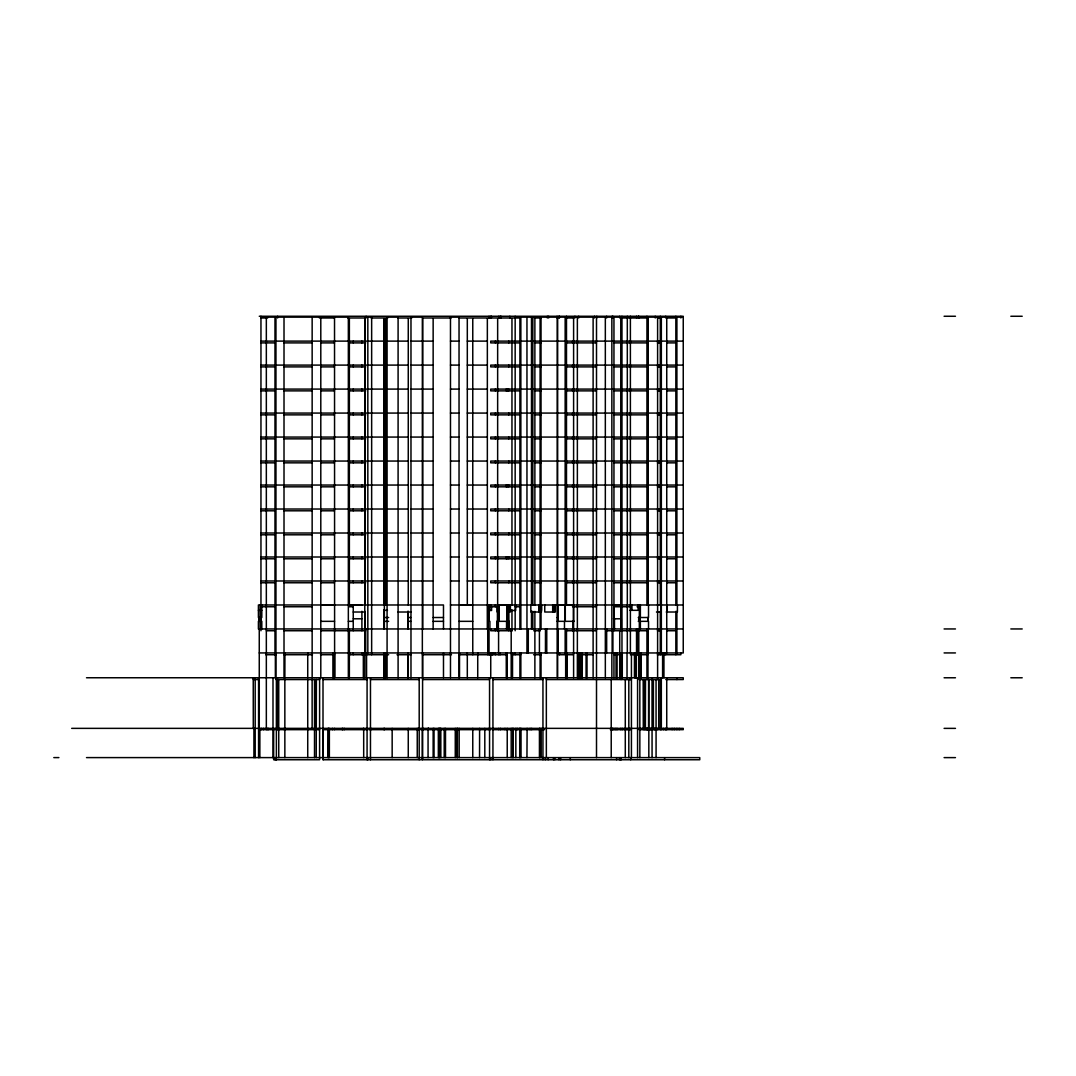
<?xml version="1.0" encoding="UTF-8"?>
<svg xmlns="http://www.w3.org/2000/svg" width="1076" height="1076" viewBox="0 0 1076 1076"><rect width="100%" height="100%" fill="white"/><g stroke="black" fill="none" stroke-linecap="round" stroke-linejoin="round"><path stroke-width="1.5" d="M259.262 729.663L259.262 628.962M510.333 610.482L510.333 604.981L510.333 612.015L509.298 612.015M596.507 757.625L596.507 679.413M259.262 316.263L683.247 316.263M944.096 316.263L955.461 316.263M1010.835 316.263L1022.2 316.263M260.957 317.138L348.342 317.138L348.342 677.786M515.162 317.138L683.247 317.138L683.247 652.957L259.262 652.93M260.957 317.985L267.628 317.985M319.397 317.985L334.421 317.985M347.777 317.985L364.468 317.985M371.126 317.985L387.737 317.985M397.703 317.985L411.718 317.985M422.612 317.985L451.153 317.985M459.143 317.985L519.99 317.985M534.463 317.985L540.892 317.985M566.487 317.985L573.535 317.985M621.928 317.985L646.945 317.985M657.396 317.985L660.287 317.985M667.147 317.985L675.849 317.985M260.957 341.119L274.985 341.119M275.954 341.119L385.625 341.119M387.078 341.119L408.261 341.119M410.978 341.119L422.343 341.119M423.15 341.119L433.144 341.119M450.481 341.119L459.035 341.119M467.307 341.119L487.347 341.119M620.771 341.119L490.737 341.119L490.737 342.894L519.99 342.894M621.928 341.119L666.743 341.119M667.147 341.119L683.247 341.119M260.957 342.894L274.985 342.894M284.01 342.894L312.148 342.894M320.796 342.894L334.528 342.894M349.364 342.894L365.719 342.894M534.463 342.894L540.892 342.894M566.487 342.894L596.507 342.894M613.952 342.894L620.771 342.894M621.928 342.894L646.945 342.894M657.396 342.894L660.287 342.894M667.147 342.894L675.849 342.894M260.957 365.1L274.985 365.1M275.954 365.1L385.625 365.1M387.078 365.1L408.261 365.1M410.978 365.1L422.343 365.1M423.15 365.1L433.144 365.1M450.481 365.1L459.035 365.1M467.307 365.1L487.347 365.1M620.771 365.1L490.737 365.1L490.737 366.889L519.99 366.889M621.928 365.1L666.743 365.1M667.147 365.1L683.247 365.1M260.957 366.889L274.985 366.889M284.01 366.889L312.148 366.889M320.796 366.889L334.528 366.889M349.364 366.889L365.719 366.889M534.463 366.889L540.892 366.889M566.487 366.889L596.507 366.889M613.952 366.889L620.771 366.889M621.928 366.889L646.945 366.889M657.396 366.889L660.287 366.889M667.147 366.889L675.849 366.889M260.957 389.095L274.985 389.095M275.954 389.095L385.625 389.095M387.078 389.095L408.261 389.095M410.978 389.095L422.343 389.095M423.15 389.095L433.144 389.095M450.481 389.095L459.035 389.095M467.307 389.095L487.347 389.095M620.771 389.095L490.737 389.095L490.737 390.87L519.99 390.87M621.928 389.095L666.743 389.095M667.147 389.095L683.247 389.095M260.957 390.87L274.985 390.87M284.01 390.87L312.148 390.87M320.796 390.87L334.528 390.87M349.364 390.87L365.719 390.87M534.463 390.87L540.892 390.87M566.487 390.87L596.507 390.87M613.952 390.87L620.771 390.87M621.928 390.87L646.945 390.87M657.396 390.87L660.287 390.87M667.147 390.87L675.849 390.87M260.957 413.076L274.985 413.076M275.954 413.076L385.625 413.076M387.078 413.076L408.261 413.076M410.978 413.076L422.343 413.076M423.15 413.076L433.144 413.076M450.481 413.076L459.035 413.076M467.307 413.076L487.347 413.076M620.771 413.076L490.737 413.076L490.737 414.865L519.99 414.865M621.928 413.076L666.743 413.076M667.147 413.076L683.247 413.076M260.957 414.865L274.985 414.865M284.01 414.865L312.148 414.865M320.796 414.865L334.528 414.865M349.364 414.865L365.719 414.865M534.463 414.865L540.892 414.865M566.487 414.865L596.507 414.865M613.952 414.865L620.771 414.865M621.928 414.865L646.945 414.865M657.396 414.865L660.287 414.865M667.147 414.865L675.849 414.865M260.957 437.071L274.985 437.071M275.954 437.071L385.625 437.071M387.078 437.071L408.261 437.071M410.978 437.071L422.343 437.071M423.15 437.071L433.144 437.071M450.481 437.071L459.035 437.071M467.307 437.071L487.347 437.071M620.771 437.071L490.737 437.071L490.737 438.847L519.99 438.847M621.928 437.071L666.743 437.071M667.147 437.071L683.247 437.071M260.957 438.847L274.985 438.847M284.01 438.847L312.148 438.847M320.796 438.847L334.528 438.847M349.364 438.847L365.719 438.847M534.463 438.847L540.892 438.847M566.487 438.847L596.507 438.847M613.952 438.847L620.771 438.847M621.928 438.847L646.945 438.847M657.396 438.847L660.287 438.847M667.147 438.847L675.849 438.847M260.957 461.053L274.985 461.053M275.954 461.053L385.625 461.053M387.078 461.053L408.261 461.053M410.978 461.053L422.343 461.053M423.15 461.053L433.144 461.053M450.481 461.053L459.035 461.053M467.307 461.053L487.347 461.053M620.771 461.053L490.737 461.053L490.737 462.841L519.99 462.841M621.928 461.053L666.743 461.053M667.147 461.053L683.247 461.053M260.957 462.841L274.985 462.841M284.01 462.841L312.148 462.841M320.796 462.841L334.528 462.841M349.364 462.841L365.719 462.841M534.463 462.841L540.892 462.841M566.487 462.841L596.507 462.841M613.952 462.841L620.771 462.841M621.928 462.841L646.945 462.841M657.396 462.841L660.287 462.841M667.147 462.841L675.849 462.841M260.957 485.047L274.985 485.047M275.954 485.047L385.625 485.047M387.078 485.047L408.261 485.047M410.978 485.047L422.343 485.047M423.15 485.047L433.144 485.047M450.481 485.047L459.035 485.047M467.307 485.047L487.347 485.047M620.771 485.047L490.737 485.047L490.737 486.823L519.99 486.823M621.928 485.047L666.743 485.047M667.147 485.047L683.247 485.047M260.957 486.823L274.985 486.823M284.01 486.823L312.148 486.823M320.796 486.823L334.528 486.823M349.364 486.823L365.719 486.823M534.463 486.823L540.892 486.823M566.487 486.823L596.507 486.823M613.952 486.823L620.771 486.823M621.928 486.823L646.945 486.823M657.396 486.823L660.287 486.823M667.147 486.823L675.849 486.823M260.957 509.029L274.985 509.029M275.954 509.029L385.625 509.029M387.078 509.029L408.261 509.029M410.978 509.029L422.343 509.029M423.15 509.029L433.144 509.029M450.481 509.029L459.035 509.029M467.307 509.029L487.347 509.029M620.771 509.029L490.737 509.029L490.737 510.804L519.99 510.804M621.928 509.029L666.743 509.029M667.147 509.029L683.247 509.029M260.957 510.804L274.985 510.804M284.01 510.804L312.148 510.804M320.796 510.804L334.528 510.804M349.364 510.804L365.719 510.804M534.463 510.804L540.892 510.804M566.487 510.804L596.507 510.804M613.952 510.804L620.771 510.804M621.928 510.804L646.945 510.804M657.396 510.804L660.287 510.804M667.147 510.804L675.849 510.804M260.957 533.01L274.985 533.01M275.954 533.01L385.625 533.01M387.078 533.01L408.261 533.01M410.978 533.01L422.343 533.01M423.15 533.01L433.144 533.01M450.481 533.01L459.035 533.01M467.307 533.01L487.347 533.01M620.771 533.01L490.737 533.01L490.737 534.799L519.99 534.799M621.928 533.01L666.743 533.01M667.147 533.01L683.247 533.01M260.957 534.799L274.985 534.799M284.01 534.799L312.148 534.799M320.796 534.799L334.528 534.799M349.364 534.799L365.719 534.799M534.463 534.799L540.892 534.799M566.487 534.799L596.507 534.799M613.952 534.799L620.771 534.799M621.928 534.799L646.945 534.799M657.396 534.799L660.287 534.799M667.147 534.799L675.849 534.799M260.957 557.005L274.985 557.005M275.954 557.005L385.625 557.005M387.078 557.005L408.261 557.005M410.978 557.005L422.343 557.005M423.15 557.005L433.144 557.005M450.481 557.005L459.035 557.005M467.307 557.005L487.347 557.005M620.771 557.005L490.737 557.005L490.737 558.78L519.99 558.78M621.928 557.005L666.743 557.005M667.147 557.005L683.247 557.005M260.957 558.78L274.985 558.78M284.01 558.78L312.148 558.78M320.796 558.78L334.528 558.78M349.364 558.78L365.719 558.78M534.463 558.78L540.892 558.78M566.487 558.78L596.507 558.78M613.952 558.78L620.771 558.78M621.928 558.78L646.945 558.78M657.396 558.78L660.287 558.78M667.147 558.78L675.849 558.78M260.957 580.986L274.985 580.986M275.954 580.986L385.625 580.986M387.078 580.986L408.261 580.986M410.978 580.986L422.343 580.986M423.15 580.986L433.144 580.986M450.481 580.986L459.035 580.986M467.307 580.986L487.347 580.986M620.771 580.986L490.737 580.986L490.737 582.775L519.99 582.775M621.928 580.986L666.743 580.986M667.147 580.986L683.247 580.986M260.957 582.775L274.985 582.775M284.01 582.775L312.148 582.775M320.796 582.775L334.528 582.775M349.364 582.775L365.719 582.775M534.463 582.775L540.892 582.775M566.487 582.775L596.507 582.775M613.952 582.775L620.771 582.775M621.928 582.775L646.945 582.775M657.396 582.775L660.287 582.775M667.147 582.775L675.849 582.775M274.985 604.981L258.415 604.981L258.415 617.516L261.804 617.516L261.804 604.981M275.954 604.981L422.343 604.981M423.15 604.981L443.487 604.981L443.487 628.962M450.481 604.981L459.035 604.981M459.506 604.981L487.347 604.981M620.771 604.981L488.195 604.981L488.195 610.482L491.584 610.482L491.584 606.353M621.928 604.981L683.247 604.981M320.796 605.237L334.528 605.237M348.342 605.237L361.899 605.237M459.035 605.237L472.767 605.237M573.737 605.237L558 605.237L558 621.336M260.957 606.756L274.985 606.756M284.01 606.756L312.148 606.756M353.251 606.756L349.364 606.756L349.364 318.725M498.955 606.756L490.737 606.756L490.737 604.981M515.162 606.756L519.99 606.756M596.507 606.756L572.634 606.756L572.634 604.981M613.952 606.756L620.771 606.756M621.928 606.756L630.388 606.756M637.019 606.756L640.328 606.756M258.415 610.321L261.804 610.321M384.361 610.321L387.481 610.321M509.056 610.482L515.686 610.482L515.686 604.981M540.502 610.321L541.537 610.321L541.537 604.981M629.864 610.321L638.095 610.321L638.095 604.981M353.251 612.015L364.791 612.015M398.093 612.015L410.978 612.015M656.468 612.015L660.812 612.015M666.219 612.015L677.423 612.015L677.423 604.981M383.944 617.516L388.665 617.516M407.925 617.516L410.884 617.516M433.144 617.516L443.487 617.516M557.059 617.516L558.121 617.516M638.283 617.516L648.519 617.516L648.519 604.981M353.251 618.794L361.899 618.794M613.441 618.794L621.296 618.794L621.296 628.962M320.796 621.336L334.528 621.336M348.342 621.336L352.861 621.336M383.944 621.336L388.665 621.336M407.925 621.336L410.884 621.336M433.144 621.336L443.487 621.336M459.035 621.336L472.767 621.336M557.059 621.336L574.275 621.336M638.283 621.336L648.519 621.336L648.519 628.962M683.247 628.949L258.415 628.962L258.415 621.336L261.804 621.336L261.804 628.962M944.096 628.949L955.461 628.949M1010.835 628.949L1022.2 628.949M266.337 630.751L274.985 630.751M284.01 630.751L312.148 630.751M320.796 630.751L348.342 630.751M349.364 630.751L365.719 630.751M512.149 630.751L490.737 630.751L490.737 628.962M533.736 630.751L540.34 630.751M566.487 630.751L596.507 630.751M606.662 630.751L646.945 630.751M657.396 630.751L660.287 630.751M667.147 630.751L675.849 630.751M944.096 652.93L955.461 652.93M265.759 654.733L275.954 654.733M284.01 654.733L312.484 654.733M320.487 654.733L334.528 654.733M348.893 654.733L366.136 654.733L366.136 652.957M366.566 654.733L388.665 654.733M396.99 654.733L410.978 654.733M422.343 654.733L451.49 654.733M459.035 654.733L507.092 654.733M511.45 654.733L520.797 654.733M533.562 654.733L541.349 654.733M573.535 654.733L558.874 654.733L558.874 652.957M577.772 654.733L593.253 654.733M614.114 654.733L620.583 654.733M630.388 654.733L647.846 654.733M657.396 654.733L680.866 654.733L680.866 652.957M86.51 677.759L683.247 677.759L683.247 679.561L665.775 679.561M944.096 677.772L955.461 677.772M1010.835 677.772L1022.2 677.772M253.29 679.561L258.576 679.561M275.94 679.561L319.774 679.561M323.002 679.561L367.077 679.561M370.467 679.561L419.196 679.561M422.586 679.561L489.553 679.561M492.942 679.561L542.95 679.561M546.339 679.561L631.424 679.561M638.983 679.561L661.323 679.561M71.688 728.358L683.247 728.358L683.247 729.663L638.996 729.663M944.096 728.371L955.475 728.371M274.367 729.663L258.738 729.663L258.738 728.385M275.779 729.663L319.612 729.663M323.002 729.663L367.077 729.663M368.826 729.663L420.353 729.663M421.536 729.663L490.737 729.663M492.257 729.663L544.51 729.663M610.361 729.663L631.424 729.663M53.8 757.598L58.884 757.598M86.51 757.598L699.763 757.625L699.763 759.75L422.586 759.75L422.586 677.786M944.096 757.612L955.461 757.612M680.866 316.29L680.866 317.985M679.252 728.385L679.252 729.663M676.898 317.138L676.898 604.981M676.898 611.37L676.898 652.957M676.885 677.786L676.885 679.561M676.898 728.385L676.898 729.663M675.849 316.29L675.849 604.981M675.849 611.37L675.849 654.733M674.289 728.385L674.289 729.663M672.11 728.385L672.11 729.663M667.268 604.981L667.268 612.015M666.743 317.138L666.743 652.957M666.73 677.786L666.743 729.663M666.017 728.385L666.017 729.663M665.708 316.29L665.708 317.985M665.708 652.957L665.708 654.733M665.318 728.385L665.318 729.663M664.591 757.625L664.591 759.75M663.932 652.957L663.932 677.786M663.421 728.385L663.421 729.663M662.601 652.957L662.601 677.786M661.337 317.138L661.337 652.957M661.323 677.786L661.337 729.663M660.879 317.138L660.879 628.962M660.503 728.385L660.503 729.663M660.287 316.29L660.287 604.981M660.287 611.37L660.287 654.733M660.287 679.561L660.287 728.385M658.714 679.561L658.714 728.385M657.611 317.138L657.611 679.561M657.611 728.385L657.611 729.663M656.064 679.561L656.078 757.625M655.23 316.29L655.23 317.985M654.746 728.385L654.746 729.663M654.047 728.385L654.047 729.663M653.401 679.561L653.401 728.385M652.029 677.786L652.069 757.625M651.666 728.385L651.666 729.663M651.182 728.385L651.182 729.663M650.509 728.385L650.509 729.663M649.447 728.385L649.447 729.663M649.07 728.385L649.07 729.663M648.841 679.561L648.828 757.625M648.599 679.413L648.572 729.663M647.994 317.138L647.994 604.981M648.102 617.516L648.102 621.336M647.994 628.962L647.981 679.561M648.142 728.385L647.994 729.663M647.886 617.516L647.886 621.336M647.792 628.962L647.792 652.957M647.752 317.138L647.752 604.981M647.752 617.772L647.752 620.973M647.268 728.385L647.268 729.663M646.945 316.29L646.945 604.981M646.945 628.962L646.945 677.786M646.958 728.385L646.958 729.663M646.757 728.385L646.81 729.663M645.506 679.561L645.385 729.663M644.578 679.561L644.564 729.663M643.3 728.385L643.3 729.663L643.192 679.561M641.242 652.957L641.242 677.786M640.368 604.981L640.368 617.516M640.368 621.336L640.368 628.962M640.207 652.957L640.207 677.786M639.951 617.516L639.951 621.336M639.951 728.385L639.951 729.663M639.736 617.516L639.736 621.336M639.83 677.786L639.843 757.625M639.574 652.957L639.574 677.786M639.319 604.981L639.319 617.516M639.319 621.336L639.319 628.962M638.808 316.29L638.808 317.985M638.902 617.516L638.902 621.336M638.808 628.962L638.808 654.733M638.7 617.516L638.7 621.336M638.646 652.957L638.646 677.786M638.445 316.29L638.445 317.985M637.57 677.786L637.57 757.625M637.422 628.962L637.422 654.733M636.535 316.29L636.535 317.985M636.535 628.962L636.535 654.733M636.266 652.957L636.266 677.786M634.45 652.957L634.45 677.786M631.948 604.981L631.948 610.321M631.424 652.957L631.424 757.625M630.913 604.981L630.913 610.321M630.697 757.625L630.697 759.75M630.388 316.29L630.388 653.119M630.307 677.786L630.307 679.561M628.814 679.561L628.814 757.625M627.308 316.29L627.308 653.119M627.026 652.957L627.026 679.561M627.026 728.385L627.026 729.663M625.277 679.561L625.29 757.625M622.278 652.957L622.278 677.786M622.278 728.385L622.278 729.663M621.968 316.29L621.968 653.119M620.879 618.794L620.879 605.237L613.858 605.237L613.858 618.794M621.067 677.786L621.067 679.561M621.067 757.625L621.067 759.75M620.771 317.138L620.771 630.751M620.771 652.957L620.771 677.786M620.771 728.385L620.771 729.663M620.758 757.625L620.758 759.75M619.978 652.957L619.978 677.786M619.722 316.29L619.722 317.985M619.722 630.576L619.722 677.786M619.453 757.625L619.453 759.75M617.086 652.957L617.086 677.786M617.086 728.385L617.086 729.663M616.602 757.625L616.602 759.75M616.037 652.957L616.037 677.786M615.781 728.385L615.781 729.663M614.477 618.794L614.477 628.962M613.952 317.138L613.952 630.751M613.952 652.957L613.952 677.786M613.952 728.385L613.952 729.663M612.916 316.29L612.916 317.985M612.916 628.962L612.916 653.119M612.648 728.385L612.648 729.663M612.15 316.29L612.15 317.985M612.15 628.962L612.15 653.119M612.217 728.385L612.217 729.663M611.854 317.138L611.854 628.962M611.854 652.957L611.854 677.786M611.222 679.561L611.222 757.625M606.662 316.29L606.662 317.985M606.662 628.962L606.662 652.957M605.331 317.138L605.331 677.786M596.803 316.29L596.803 317.985M596.507 317.138L596.507 677.786M594.463 316.29L594.463 317.985M593.118 317.138L593.118 677.786M587.012 652.957L587.012 677.786M586.084 652.957L586.084 677.786M582.291 652.957L582.237 677.786M580.959 652.957L580.959 677.786M580.004 652.957L579.856 677.786M578.7 316.29L578.7 317.985M578.7 652.957L578.7 677.786M577.368 317.138L577.368 677.786M574.947 316.29L574.947 317.985M573.602 317.138L573.602 677.786M573.468 605.237L573.468 621.336M572.943 621.336L572.943 628.962M572.634 341.119L572.634 342.894M572.634 365.1L572.634 366.889M572.634 389.095L572.634 390.87M572.634 413.076L572.634 414.865M572.634 437.071L572.634 438.847M572.634 461.053L572.634 462.841M572.634 485.047L572.634 486.823M572.634 509.029L572.634 510.804M572.634 533.01L572.634 534.799M572.634 557.005L572.634 558.78M572.634 580.986L572.634 582.775M572.634 628.962L572.634 630.751M570.307 757.625L570.307 759.75M567.187 652.957L567.187 677.786M566.877 652.957L566.877 677.786M566.487 316.29L566.487 604.981M566.487 628.962L566.487 654.733M565.667 652.957L565.667 677.786M565.29 605.237L565.29 621.336M565.156 317.138L565.156 620.973M565.156 628.962L565.156 652.957M565.021 605.237L565.021 621.336M564.483 621.336L564.483 628.962M560.623 757.625L560.623 759.75M559.466 316.29L559.466 317.985M559.466 652.957L559.466 654.733M558.874 316.29L558.874 317.985M558.955 757.625L558.955 759.75M558.269 605.237L558.269 621.336M558.135 628.962L558.135 652.957M557.691 617.516L557.691 621.336M557.583 317.138L557.583 677.786M557.328 317.138L557.328 677.786M557.059 316.29L557.059 317.985M555.364 604.981L555.364 612.015L544.752 612.015L544.752 604.981M554.786 757.625L554.786 759.75M554.032 604.981L554.032 612.015M553.494 757.625L553.494 759.75M552.687 604.981L552.687 612.015M548.652 316.29L548.652 317.985M548.182 757.625L548.182 759.75M547.321 316.29L547.321 317.985M546.756 628.962L546.756 652.957M546.339 677.786L546.352 757.625M545.492 628.962L545.451 652.957M545.303 757.625L545.303 759.75M542.95 677.786L542.95 759.75M542.533 728.385L542.533 729.663M541.43 604.981L541.43 612.015L530.831 612.015L530.831 604.981M541.201 728.385L541.201 757.625M541.026 317.138L541.026 628.962M541.026 652.957L541.026 677.786M540.085 317.138L540.085 628.962M540.085 652.957L540.085 677.786M539.896 728.385L539.896 757.625M539.426 628.962L539.426 652.957M539.439 728.385L539.439 757.625M538.753 604.981L538.753 612.015M534.88 317.138L534.88 604.981M534.88 611.37L534.88 677.786M532.835 317.138L532.835 604.981M532.835 611.37L532.835 628.962M531.894 317.138L531.894 604.981M531.894 611.37L531.894 628.962M531.692 728.385L531.692 729.663M531.49 317.138L531.49 604.981M531.49 611.37L531.49 628.962M530.078 728.385L530.078 729.663M528.289 628.962L528.289 652.957M526.958 317.138L526.958 652.957M527.119 728.385L526.944 757.625M521.026 728.385L521.026 757.625M520.851 317.138L520.851 628.962M520.851 652.957L520.851 677.786M520.071 728.385L520.071 757.625M519.91 317.138L519.91 628.962M519.91 652.957L519.91 677.786M519.721 728.385L519.721 757.625M517.274 728.385L517.274 729.663M515.834 728.385L515.834 757.625M515.162 316.29L515.162 630.751M515.162 652.957L515.162 654.733M513.064 728.385L513.064 757.625M512.862 728.385L512.862 757.625M512.526 652.957L512.526 677.786M511.961 318.738L511.961 605.142M511.961 609.81L511.961 630.751M511.961 652.957L511.961 654.733M511.194 628.962L511.194 677.786M511.194 728.385L511.194 757.625M509.822 316.29L509.822 317.985M509.23 628.962L509.23 621.336L496.951 621.336L496.951 628.962M508.773 341.119L508.773 342.894M508.773 365.1L508.773 366.889M508.773 389.095L508.773 390.87M508.773 413.076L508.773 414.865M508.773 437.071L508.773 438.847M508.773 461.053L508.773 462.841M508.773 485.047L508.773 486.823M508.773 509.029L508.773 510.804M508.773 533.01L508.773 534.799M508.773 557.005L508.773 558.78M508.773 580.986L508.773 582.775M508.692 621.336L508.692 605.237L498.645 605.237L498.645 621.336M508.773 628.962L508.773 630.751M508.437 605.237L508.437 621.336M507.899 621.336L507.899 628.962M507.361 605.237L507.361 621.336M507.226 652.957L507.226 677.786M507.226 728.385L507.226 757.625M507.173 389.095L507.173 390.87M507.173 485.047L507.173 486.823M507.173 557.005L507.173 558.78M507.092 605.237L507.092 621.336M506.554 621.336L506.554 628.962M506.245 389.095L506.245 390.87M506.245 485.047L506.245 486.823M506.245 557.005L506.245 558.78M506.245 652.957L506.285 677.786M504.967 728.385L504.967 729.663M501.039 316.29L501.039 317.985M500.448 728.385L500.448 729.663M500.232 316.29L500.111 317.985M500.232 652.957L500.111 654.733M498.78 316.29L498.78 317.985M498.914 605.237L498.914 621.336M498.78 652.957L498.78 654.733M498.766 728.385L498.766 729.663M498.578 630.563L498.578 652.957M498.363 621.336L498.363 628.962M498.107 621.336L498.107 628.962M497.798 606.837L497.798 621.336M497.65 318.725L497.65 341.119M497.65 342.719L497.65 365.1M497.65 366.701L497.65 413.076M497.65 414.677L497.65 437.071M497.65 438.672L497.65 461.053M497.65 462.653L497.65 509.029M497.65 510.629L497.65 533.01M497.65 534.611L497.65 580.986M497.65 582.587L497.65 604.981M497.65 606.582L497.65 630.751M497.515 606.837L497.515 621.336M497.179 606.38L497.179 612.015M497.179 621.336L497.179 628.962M495.35 341.119L495.35 342.894M495.35 365.1L495.35 366.889M495.35 389.095L495.35 390.87M495.35 413.076L495.35 414.865M495.35 437.071L495.35 438.847M495.35 461.053L495.35 462.841M495.35 485.047L495.35 486.823M495.35 509.029L495.35 510.804M495.35 533.01L495.35 534.799M495.35 557.005L495.35 558.78M495.35 580.986L495.35 582.775M495.35 604.981L495.35 606.756M495.35 628.962L495.35 630.751M495.35 652.957L495.35 654.733M493.373 728.385L493.373 729.663M492.942 677.786L492.942 759.75M492.754 652.957L492.7 654.733M491.92 652.957L491.92 654.733M491.423 316.29L491.369 317.985M491.369 652.957L491.423 654.733M490.737 316.29L490.737 317.985M490.737 652.957L490.737 677.786M490.723 757.625L490.723 759.75M489.889 604.981L489.889 610.482M489.889 628.962L489.889 621.336L488.195 621.336L488.195 628.962M489.889 652.957L489.889 654.733M489.553 677.786L489.553 759.75M489.217 621.336L489.217 605.237L488.867 621.336M489.136 728.385L489.136 729.663M489.042 316.29L489.042 317.985M489.042 628.962L489.042 654.733M487.778 628.962L487.778 654.733L487.684 604.981M487.347 318.725L487.347 628.962M484.805 728.385L484.805 757.625M479.6 728.385L479.546 757.625M477.731 652.957L477.731 677.786M472.767 318.725L472.767 654.733M472.767 728.385L472.767 757.625M467.307 318.725L467.307 604.981M467.307 652.957L467.307 677.786M459.506 652.957L459.506 677.786M459.035 677.786L459.035 317.138L450.481 317.138L450.481 677.786M459.17 728.385L459.17 757.625M457.381 728.385L457.381 757.625M457.044 728.385L457.044 757.625M455.269 728.385L455.269 757.625M445.491 728.385L445.491 757.625M444.213 728.385L444.213 757.625M443.487 652.957L443.487 677.786M440.824 728.385L440.824 757.625M440.609 728.385L440.609 729.663M439.559 728.385L439.546 757.625M439.142 728.385L439.142 757.625M438.335 728.385L438.335 757.625M434.031 728.385L434.031 757.625M433.144 318.725L433.144 628.962M433.144 728.385L433.144 757.625M428.53 728.385L428.53 729.663M428.248 728.385L428.248 729.663M428.06 728.385L428.06 757.625M423.029 728.385L423.043 729.663M422.76 318.725L422.76 628.962M422.76 652.957L422.76 677.786M422.343 677.786L422.343 317.138L410.978 317.138L410.978 677.786M422.33 728.385L422.33 759.75L323.002 759.75L323.002 677.786M419.196 677.786L419.196 759.75M418.779 728.385L418.779 729.663M417.246 728.385L417.246 757.625M408.261 318.725L408.261 604.981M408.261 611.37L408.261 628.962M408.261 652.957L408.261 677.786M408.261 728.385L408.261 757.625M407.925 611.249L407.925 628.962M407.925 652.957L407.925 677.786M398.093 677.786L398.093 317.138L387.078 317.138L387.078 677.786M392.162 728.385L392.162 757.625M385.625 318.725L385.625 604.981M385.625 652.957L385.625 677.786M384.361 318.725L384.361 628.962M384.361 652.957L384.361 677.786M384.361 728.385L384.361 729.663M383.944 318.725L383.944 604.981M383.944 609.675L383.944 628.962M383.944 652.957L383.944 677.786M383.944 728.385L383.944 729.663M383.769 652.957L383.769 677.786M371.65 654.733L371.65 317.138L364.791 317.138L364.791 654.733M370.897 728.385L370.897 729.663M370.467 677.786L370.467 759.75M367.831 317.138L367.831 652.957M367.831 757.625L367.831 759.75M367.077 677.786L367.077 759.75M366.66 728.385L366.66 729.663M366.566 652.957L366.566 677.786M366.136 316.29L366.136 317.985M365.719 628.962L365.719 654.733M364.872 318.725L364.872 341.119M364.872 342.719L364.872 365.1M364.872 366.701L364.872 413.076M364.872 414.677L364.872 437.071M364.872 438.672L364.872 461.053M364.872 462.653L364.872 509.029M364.872 510.629L364.872 533.01M364.872 534.611L364.872 580.986M364.872 582.587L364.872 604.981M364.872 611.37L364.872 677.786M363.688 728.385L363.688 757.625M363.338 652.957L363.338 677.786M363.338 728.385L363.338 729.663M361.899 341.119L361.899 342.894M361.899 365.1L361.899 366.889M361.899 389.095L361.899 390.87M361.899 413.076L361.899 414.865M361.899 437.071L361.899 438.847M361.899 461.053L361.899 462.841M361.899 485.047L361.899 486.823M361.899 509.029L361.899 510.804M361.899 533.01L361.899 534.799M361.899 557.005L361.899 558.78M361.899 580.986L361.899 582.775M361.899 611.262L361.899 630.751M361.899 652.957L361.899 654.733M353.251 341.119L353.251 342.894M353.251 365.1L353.251 366.889M353.251 389.095L353.251 390.87M353.251 413.076L353.251 414.865M353.251 437.071L353.251 438.847M353.251 461.053L353.251 462.841M353.251 485.047L353.251 486.823M353.251 509.029L353.251 510.804M353.251 533.01L353.251 534.799M353.251 557.005L353.251 558.78M353.251 580.986L353.251 582.775M353.251 604.981L353.251 630.751M353.251 652.957L353.251 654.733M349.767 652.957L349.767 654.733M349.364 628.962L349.364 677.786M344.36 728.385L344.36 729.663M342.827 728.385L342.827 729.663M342.235 728.385L342.235 729.663M334.609 652.957L334.609 677.786L334.528 317.138M334.609 728.385L334.609 729.663M333.762 652.957L333.762 677.786M332.914 652.957L332.914 677.786M332.484 728.385L332.484 729.663M329.364 728.385L329.364 757.625M328.516 728.385L328.341 757.625M328.086 728.385L328.086 757.625M323.432 728.385L323.432 729.663M323.257 728.385L323.244 759.75M320.796 317.138L320.796 677.786M319.612 677.786L319.599 759.75L273.654 759.75L273.667 728.385M319.195 728.385L319.195 729.663M316.384 679.561L316.223 757.625M316.223 679.561L316.223 728.385M315.362 728.385L315.362 729.663M314.515 679.561L314.515 757.625M312.148 317.138L312.148 677.786M312.134 679.413L312.134 728.385M307.736 652.957L307.736 677.786M307.736 679.413L307.736 757.625M284.925 652.957L284.858 677.786M284.844 679.413L284.858 757.625M284.01 317.138L284.01 677.786M284.01 728.385L284.01 729.663M278.738 679.561L278.751 757.625M277.89 679.413L277.904 729.663M277.648 316.29L277.648 317.985M276.814 728.385L276.814 729.663M276.384 677.786L276.384 759.75M275.954 317.138L275.954 677.786M275.94 757.625L275.94 759.75M275.362 652.957L275.362 677.786M274.985 317.138L274.985 654.733M274.972 757.625L274.972 759.75M272.995 677.786L272.995 757.625M268.596 728.385L268.596 729.663M267.399 728.385L267.399 729.663M266.337 317.138L266.337 729.663M263.499 728.385L263.499 729.663M261.374 728.385L261.374 729.663M261.118 617.516L261.118 621.336M260.957 316.29L260.957 630.751M260.782 617.516L260.782 621.336M260.11 604.981L260.11 617.516M260.11 621.336L260.11 628.962M259.867 728.385L259.854 757.625M259.424 617.516L259.424 621.336M259.087 617.516L259.087 621.336M258.576 677.786L258.59 757.625M255.187 677.786L255.2 757.625M253.923 728.385L253.923 757.625M253.237 677.786L253.29 728.385M635.741 677.786L635.741 652.957L635.647 677.786"/></g></svg>
